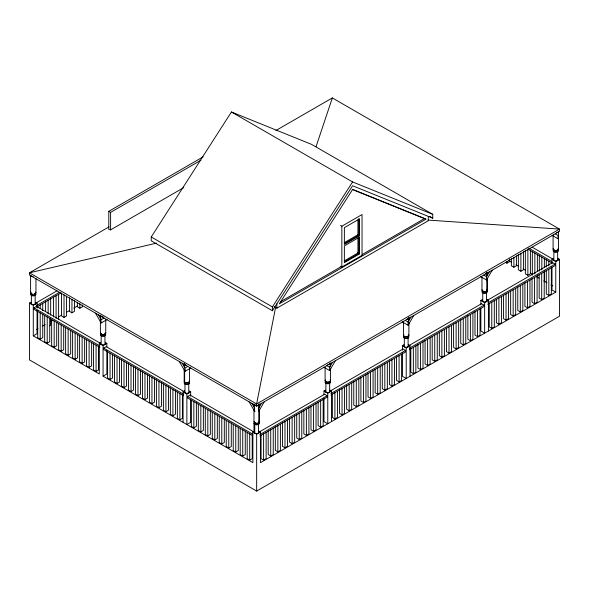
<?xml version="1.0" encoding="UTF-8"?>
<svg xmlns="http://www.w3.org/2000/svg" width="589" height="589" viewBox="0 0 589 589"><rect width="100%" height="100%" fill="white"/><g stroke="black" fill="none" stroke-linecap="round" stroke-linejoin="round"><path stroke-width="0.88" d="M259.337 403.988L258.549 411.637L264.233 401.801M408.891 322.654L408.103 325.297L402.191 321.881M100.483 316.3L101.175 322.963L107.088 319.547M190.888 367.934L184.975 371.342C185.933 368.81 183.393 366.491 184.548 364.09M249.088 401.801L254.765 411.637L254.073 404.974M275.586 307.443L256.62 403.966L256.657 406.174L559.55 231.3L559.513 229.092L332.343 97.936L275.895 130.522M259.241 409.856L258.549 411.637M330.363 368.795L329.671 370.584L323.751 367.168M487.236 278.222L486.543 280.011L480.624 276.594M316.065 146.609L332.343 97.936M258.549 408.361L261.391 403.443M332.505 362.382L329.671 367.3L329.671 370.584L335.347 360.74M410.945 317.096L408.103 322.014L408.103 325.297L413.78 315.461M489.378 271.816L486.543 276.734L486.543 280.011L492.22 270.174M151.24 236.969L231.418 111.984L311.596 144.393L432.753 214.337L432.753 218.166L352.575 185.763L272.398 310.742L151.24 240.798L151.24 236.969L272.398 306.921L272.398 310.742M272.398 306.921L352.575 181.935L432.753 214.337M183.547 187.751L110.599 229.865L108.788 229.46L108.788 211.333L203.139 156.858M108.788 211.333L110.599 212.379L200.989 160.193M108.95 226.912L29.45 272.81L29.487 275.019L256.657 406.174M558.291 258.623L559.55 259.351L559.55 316.19L256.657 491.064L29.487 359.908L29.487 303.07L30.753 302.341M35.495 303.247L56.905 290.885M29.487 303.07L33.279 305.257L37.063 303.07L37.063 307.576M36.43 305.625L59.43 292.343M99.909 347.377L33.904 309.269L33.904 307.811L36.43 306.354L100.049 343.085M36.43 307.083L61.02 292.888M36.444 329.656L38.035 328.743M42.791 325.997L45.169 324.62M50.728 321.417L52.311 320.497M58.657 316.838L61.83 315.005M66.586 312.258L69.76 310.425M73.728 308.135L77.689 305.846M49.41 325.82L50.676 325.091L50.676 318.759M61.492 293.315L61.492 315.925L64.017 317.383L66.542 315.925L66.542 296.031M69.421 297.784L69.421 311.345L71.946 312.803L74.472 311.345L74.472 300.493M77.358 302.245L77.358 306.766L79.883 308.224L82.408 306.766L82.408 304.962M33.279 305.257L33.279 335.863L37.063 333.676L37.063 310.27M37.696 310.675L37.696 337.681L40.214 339.139L42.739 337.681L42.739 314.165M44.676 315.483L44.676 341.716L47.201 343.173L49.726 341.716L49.726 318.2M104.01 318.045L101.175 319.687L98.334 314.769M51.663 319.518L51.663 345.75L54.181 347.201L56.706 345.75L56.706 322.227M58.642 323.545L58.642 349.778L61.168 351.235L63.693 349.778L63.693 326.262M65.629 327.58L65.629 353.812L68.147 355.27L70.673 353.812L70.673 330.296M33.279 335.863L99.283 373.971L99.283 343.365L100.542 342.636M72.609 331.614L72.609 357.84L75.134 359.297L77.66 357.84L77.66 334.324M99.283 343.365L103.068 345.552L106.852 343.365L106.852 346.965M183.709 395.756L103.701 349.557L103.701 348.099L106.219 346.649L183.856 391.471M79.596 335.642L79.596 361.874L82.114 363.332L84.639 361.874L84.639 338.358M86.576 339.676L86.576 365.909L89.101 367.367L91.626 365.909L91.626 342.386M340.582 225.469L341.848 226.198L362.036 214.543L362.036 255.346L341.848 267.001L340.582 266.272M93.563 343.704L93.563 369.936L96.081 371.394L98.606 369.936L98.606 346.42M103.068 345.552L103.068 376.157L106.852 373.971L106.852 350.565M344.307 242.631L357.935 234.761L357.935 219.771M344.499 243.618L358.885 235.305L358.885 218.548M107.529 351.773L107.529 377.998L110.047 379.456L112.573 377.998L112.573 354.482M359.518 235.674L344.374 244.413L344.374 227.656L359.518 218.917L359.518 235.674L357.619 234.577M114.509 355.8L114.509 382.033L117.034 383.491L119.56 382.033L119.56 358.517M121.496 359.835L121.496 386.067L124.014 387.525L126.539 386.067L126.539 362.544M344.307 260.846L357.935 252.976L357.935 237.985M344.499 261.833L358.885 253.528L358.885 236.815M359.518 253.888L344.374 262.635L344.374 245.871L359.518 237.131L359.518 253.888L357.619 252.799M280.371 301.767L341.215 266.64M362.198 254.529L424.625 218.482L425.884 219.211L279.267 303.865L352.575 189.584L425.884 219.211M128.476 363.862L128.476 390.095L131.001 391.552L133.526 390.095L133.526 366.579M274.003 306.523L276.852 308.172L428.299 220.735L428.299 216.362M187.81 366.424L184.975 368.066L182.134 363.148M135.463 367.897L135.463 394.129L137.981 395.587L140.506 394.129L140.506 370.614M142.442 371.931L142.442 398.157L144.968 399.614L147.493 398.157L147.493 374.641M149.429 375.959L149.429 402.191L151.947 403.649L154.473 402.191L154.473 378.675M183.083 422.35L183.083 391.751L184.342 391.022M156.409 379.993L156.409 406.226L158.934 407.684L161.46 406.226L161.46 382.703M183.083 391.751L186.868 393.931L190.652 391.751L190.652 396.25M252.71 435.588L187.501 397.943L187.501 396.485L190.019 395.028L254.433 432.216M163.396 384.028L163.396 410.253L165.914 411.711L168.439 410.253L168.439 386.737M170.376 388.055L170.376 414.288L172.901 415.746L175.426 414.288L175.426 390.772M177.363 392.09L177.363 418.323L179.881 419.773L182.406 418.323L182.406 394.799M191.329 400.152L191.329 426.384L193.847 427.842L196.373 426.384L196.373 402.869M198.309 404.187L198.309 430.412L200.834 431.87L203.36 430.412L203.36 406.896M205.296 408.214L205.296 434.446L207.814 435.904L210.339 434.446L210.339 410.931M505.664 262.488L506.923 263.217L509.448 261.759L509.448 259.042M212.276 412.248L212.276 438.481L214.801 439.939L217.326 438.481L217.326 414.958M511.385 258.556L511.385 265.794L513.902 267.251L516.428 265.794L516.428 255.84M219.263 416.276L219.263 442.508L221.781 443.966L224.306 442.508L224.306 418.993M518.364 254.448L518.364 269.821L520.89 271.279L523.415 269.821L523.415 251.731M103.068 376.157L252.872 462.645L252.872 432.039L254.131 431.31M323.987 394.586L323.987 390.986L325.253 390.257M402.427 350.197L402.427 345.699L403.686 344.97M480.86 304.911L480.86 300.412L482.126 299.683M551.981 263.857L551.981 259.351L553.24 258.623M226.242 420.31L226.242 446.543L228.768 448.001L231.293 446.543L231.293 423.027M525.351 250.34L525.351 273.856L527.869 275.313L530.394 273.856L530.394 250.34M258.873 432.223L324.62 394.262L327.145 395.72L327.145 397.177L259.815 436.051M330.79 390.698L403.053 348.975L405.578 350.433L405.578 351.891L330.93 394.991M409.222 345.419L481.493 303.688L484.018 305.146L484.018 306.604L409.37 349.704M487.655 300.132L552.607 262.635L555.132 264.093L555.132 265.551L487.802 304.417M252.872 432.039L256.657 434.226L260.441 432.039L260.441 462.645L555.766 292.144L555.766 261.538L551.981 259.351M323.987 390.986L327.771 393.172L331.563 390.986L331.563 421.584M402.427 345.699L406.211 347.885L409.996 345.699L409.996 376.305M480.86 300.412L484.644 302.599L488.436 300.412L488.436 331.018M555.766 261.538L559.55 259.351M259.815 434.594L327.145 395.72M330.93 393.533L405.578 350.433M409.37 348.246L484.018 305.146M487.802 302.967L555.132 264.093M233.229 424.345L233.229 450.57L235.747 452.028L238.273 450.57L238.273 427.054M240.209 428.372L240.209 454.605L242.734 456.063L245.26 454.605L245.26 431.089M247.196 432.407L247.196 458.64L249.714 460.097L252.239 458.64L252.239 435.116M261.074 435.116L261.074 458.64L263.6 460.097L266.125 458.64L266.125 432.407M268.209 431.001L268.209 454.524L270.726 455.974L273.252 454.524L273.252 428.291M275.335 426.885L275.335 450.401L277.861 451.859L280.386 450.401L280.386 424.176M282.47 422.769L282.47 446.285L284.988 447.743L287.513 446.285L287.513 420.053M289.597 418.654L289.597 442.17L292.122 443.627L294.647 442.17L294.647 415.937M296.731 414.538L296.731 438.054L299.249 439.512L301.774 438.054L301.774 411.821M303.858 410.415L303.858 433.938L306.383 435.396L308.908 433.938L308.908 407.706M310.992 406.3L310.992 429.823L313.51 431.281L316.035 429.823L316.035 403.59M318.119 402.184L318.119 425.7L320.644 427.158L323.17 425.7L323.17 399.475M332.38 393.953L332.38 417.468L334.905 418.926L337.431 417.468L337.431 391.236M339.514 389.837L339.514 413.353L342.032 414.811L344.558 413.353L344.558 387.12M346.641 385.721L346.641 409.237L349.167 410.695L351.692 409.237L351.692 383.005M353.775 381.598L353.775 405.122L356.293 406.579L358.819 405.122L358.819 378.889M360.902 377.483L360.902 400.999L363.428 402.456L365.953 400.999L365.953 374.773M368.037 373.367L368.037 396.883L370.555 398.341L373.08 396.883L373.08 370.65M375.164 369.251L375.164 392.767L377.689 394.225L380.214 392.767L380.214 366.535M382.298 365.136L382.298 388.652L384.816 390.109L387.341 388.652L387.341 362.419M389.425 361.02L389.425 384.536L391.95 385.994L394.475 384.536L394.475 358.303M396.559 356.897L396.559 380.42L399.077 381.878L401.602 380.42L401.602 354.188M410.82 348.666L410.82 372.182L413.338 373.64L415.863 372.182L415.863 345.957M417.947 344.55L417.947 368.066L420.472 369.524L422.998 368.066L422.998 341.834M425.081 340.435L425.081 363.95L427.599 365.408L430.125 363.95L430.125 337.718M432.208 336.319L432.208 359.835L434.734 361.293L437.259 359.835L437.259 333.602M439.342 332.196L439.342 355.719L441.86 357.177L444.386 355.719L444.386 329.487M446.469 328.08L446.469 351.604L448.995 353.054L451.52 351.604L451.52 325.371M453.604 323.965L453.604 347.481L456.122 348.938L458.647 347.481L458.647 321.255M460.731 319.849L460.731 343.365L463.256 344.823L465.781 343.365L465.781 317.132M467.865 315.733L467.865 339.249L470.383 340.707L472.908 339.249L472.908 313.017M474.992 311.618L474.992 335.134L477.517 336.591L480.042 335.134L480.042 308.901M489.253 303.379L489.253 326.902L491.778 328.36L494.304 326.902L494.304 300.67M496.387 299.264L496.387 322.779L498.905 324.237L501.43 322.779L501.43 296.554M503.514 295.148L503.514 318.664L506.039 320.121L508.565 318.664L508.565 292.431M510.648 291.032L510.648 314.548L513.166 316.006L515.692 314.548L515.692 288.315M517.775 286.917L517.775 310.432L520.301 311.89L522.826 310.432L522.826 284.2M524.909 282.801L524.909 306.317L527.427 307.775L529.953 306.317L529.953 280.084M532.036 278.678L532.036 302.201L534.562 303.659L537.087 302.201L537.087 275.969M539.171 274.562L539.171 298.086L541.689 299.536L544.214 298.086L544.214 271.853M546.298 270.447L546.298 293.963L548.823 295.42L551.348 293.963L551.348 266.957M156.63 243.124L29.45 272.81L256.62 403.966L559.513 229.092L427.945 220.072M352.163 189.202L424.625 218.482M555.155 233.84L557.989 235.482L557.989 238.759L552.077 235.342M532.073 247.13L553.542 259.528M528.753 248.131L551.812 261.442M527.958 249.132L551.812 262.9M508.822 260.669L511.208 262.046M515.979 264.807L518.372 266.184M523.142 268.937L525.528 270.314M530.306 273.075L532.692 274.452M536.667 276.749L539.053 278.126M543.831 280.879L547.012 282.72M550.987 285.017L552.578 285.937M429.587 216.332L432.753 218.166M555.766 292.144L551.981 289.957L551.981 267.458M231.418 111.984L352.575 181.935M483.702 275.092L486.543 276.734L487.324 274.091L486.963 272.751M486.543 299.322L488.436 300.412M405.261 320.379L408.103 322.014L408.891 319.378L408.53 318.038M408.737 344.97L409.996 345.699M326.439 365.438L329.671 367.3L330.363 365.519L330.09 363.325M330.296 390.257L331.563 390.986M35.796 302.341L37.063 303.07M105.593 342.636L106.852 343.365M189.393 391.022L190.652 391.751M258.549 430.949L260.441 432.039M33.904 307.811L99.909 345.92M103.701 348.099L183.709 394.299M187.501 396.485L252.71 434.13M251.923 403.443L254.765 408.361M179.292 361.506L184.975 371.342L184.283 369.561M95.492 313.127L101.175 322.963L100.483 321.182M254.765 411.637L253.984 409.002M258.976 404.385L259.337 405.725M558.438 232.191L558.438 249.154M557.658 249.515A2.68 1.546 0 0 1 557.658 251.702L557.658 260.448M553.874 249.515A2.68 1.546 0 0 0 553.874 251.702L553.874 260.448M553.086 234.871L553.086 249.154M548.823 261.177L548.823 265.698M548.823 269.188L548.823 295.42M546.298 259.72L546.298 266.957M544.361 258.402L544.361 267.443M544.361 271.065L544.361 281.917M541.836 257.143L541.836 269.806M541.689 273.311L541.689 299.536M539.318 255.685L539.318 271.065M537.382 254.367L537.382 271.558M537.382 275.173L537.382 277.89M534.856 253.115L534.856 273.914M534.562 277.426L534.562 303.659M532.331 251.658L532.331 275.173M527.869 249.081L527.869 275.313M527.427 281.542L527.427 307.775M520.89 253.189L520.89 271.279M520.301 285.658L520.301 311.89M513.902 257.297L513.902 267.251M513.166 289.773L513.166 316.006M506.923 261.406L506.923 263.217M506.039 293.889L506.039 320.121M498.905 298.012L498.905 324.237M491.778 302.128L491.778 328.36M487.324 274.143L487.324 272.361A2.68 1.546 0 0 1 485.343 273.856M487.324 278.612L487.324 290.215M486.875 275.041L486.875 272.361A2.231 1.288 0 0 1 486.801 272.692M486.875 278.612L486.875 290.215M486.543 292.762L486.543 301.509M484.644 302.599L484.644 333.205L480.86 331.018L480.86 308.511M482.752 292.762L482.752 301.509M481.971 276.823L481.971 290.215M477.517 310.359L477.517 336.591M470.383 314.474L470.383 340.707M463.256 318.59L463.256 344.823M456.122 322.713L456.122 348.938M448.995 326.829L448.995 353.054M441.86 330.944L441.86 357.177M434.734 335.06L434.734 361.293M427.599 339.176L427.599 365.408M420.472 343.291L420.472 369.524M413.338 347.407L413.338 373.64M408.891 319.429L408.891 317.648A2.68 1.546 0 0 1 406.903 319.135M408.891 323L408.891 335.494M408.103 338.049L408.103 346.788M406.211 347.885L406.211 378.484L402.427 376.305L402.427 352.899M404.319 338.049L404.319 346.788M403.531 322.109L403.531 335.494M399.077 355.646L399.077 381.878M391.95 359.761L391.95 385.994M384.816 363.877L384.816 390.109M377.689 367.992L377.689 394.225M370.555 372.108L370.555 398.341M363.428 376.231L363.428 402.456M356.293 380.347L356.293 406.579M349.167 384.462L349.167 410.695M342.032 388.578L342.032 414.811M341.848 226.198L341.848 267.001M334.905 392.694L334.905 418.926M330.451 364.716L330.451 362.927A2.68 1.546 0 0 1 327.771 364.473M330.451 368.287L330.451 380.781M329.671 383.329L329.671 392.075M327.771 393.172L327.771 423.771L323.987 421.584L323.987 398.186M325.879 383.329L325.879 392.075M325.099 367.396L325.099 380.781M320.644 400.932L320.644 427.158M313.51 405.048L313.51 431.281M306.383 409.164L306.383 435.396M299.249 413.279L299.249 439.512M292.122 417.395L292.122 443.627M284.988 421.51L284.988 447.743M277.861 425.626L277.861 451.859M276.852 303.799L276.852 308.172M270.726 429.749L270.726 455.974M263.6 433.865L263.6 460.097M259.337 409.348L259.337 421.842M258.888 403.988L258.888 406.668M258.888 409.348L258.888 421.842M258.549 424.389L258.549 433.136M256.657 434.226L256.657 491.064M254.765 424.389L254.765 433.136M253.984 403.988L253.984 405.777M253.984 409.348L253.984 421.842M253.984 423.3L253.984 432.039M249.714 433.865L249.714 460.097M242.734 429.83L242.734 456.063M235.747 425.803L235.747 452.028M228.768 421.768L228.768 448.001M221.781 417.734L221.781 443.966M214.801 413.706L214.801 439.939M207.814 409.672L207.814 435.904M200.834 405.637L200.834 431.87M193.847 401.61L193.847 427.842M190.652 399.85L190.652 422.35L186.868 424.536L186.868 393.931M189.548 368.154L189.548 381.547M188.76 384.094L188.76 392.841M184.975 384.094L184.975 392.841M184.637 363.693L184.637 366.373M184.637 369.944L184.637 381.547M184.188 365.482L184.188 363.693A2.68 1.546 0 0 0 186.176 365.187M184.188 369.944L184.188 381.547M179.881 393.548L179.881 419.773M172.901 389.513L172.901 415.746M165.914 385.478L165.914 411.711M158.934 381.451L158.934 407.684M151.947 377.416L151.947 403.649M144.968 373.389L144.968 399.614M137.981 369.355L137.981 395.587M131.001 365.32L131.001 391.552M124.014 361.293L124.014 387.525M117.034 357.258L117.034 383.491M110.599 212.379L110.599 229.865M110.047 353.231L110.047 379.456M105.748 319.775L105.748 333.168M104.96 333.529A2.68 1.546 0 0 1 104.96 335.715L104.96 344.462M101.175 333.529A2.68 1.546 0 0 0 101.175 335.715L101.175 344.462M100.388 317.994L100.388 315.314A2.68 1.546 0 0 0 103.068 316.86M100.388 319.775L100.388 333.168M96.081 345.161L96.081 371.394M89.101 341.134L89.101 367.367M82.114 337.099L82.114 363.332M79.883 303.703L79.883 308.224M75.134 333.065L75.134 359.297M71.946 299.234L71.946 312.803M68.147 329.037L68.147 355.27M64.017 294.772L64.017 317.383M61.168 325.003L61.168 351.235M58.605 294.279L58.605 319.606M56.08 295.737L56.08 318.347M54.181 320.976L54.181 347.201M53.562 296.989L53.562 316.889M50.676 298.859L50.676 315.137M48.151 300.316L48.151 313.885M47.201 316.941L47.201 343.173M45.625 301.568L45.625 311.522M42.739 303.438L42.739 310.675M40.214 304.896L40.214 308.511M40.214 312.906L40.214 339.139M37.696 306.147L37.696 307.959M35.951 278.59L35.951 292.873M35.171 293.234A2.68 1.546 0 0 1 35.171 295.42L35.171 304.167M31.379 293.234A2.68 1.546 0 0 0 31.379 295.42L31.379 304.167M30.599 275.019L30.599 292.873M258.976 431.266A2.68 1.546 0 0 1 257.01 433.57A2.68 1.546 0 0 1 254.073 431.641M105.652 342.967A2.68 1.546 0 0 1 103.068 344.911A2.68 1.546 0 0 1 100.483 342.967M35.598 302.297A2.68 1.546 0 0 1 33.279 304.616A2.68 1.546 0 0 1 30.959 302.297M558.085 258.578A2.68 1.546 0 0 1 555.766 260.898A2.68 1.546 0 0 1 553.446 258.578M35.171 295.42A2.68 1.546 0 0 1 31.379 295.42M35.207 293.683A2.231 1.288 0 0 1 33.279 295.619A2.231 1.288 0 0 1 31.342 293.683M35.509 292.873A2.231 1.288 0 0 1 34.39 293.985M32.159 293.985A2.231 1.288 0 0 1 31.048 292.873M35.598 292.1A2.68 1.546 0 0 1 33.279 294.419A2.68 1.546 0 0 1 30.959 292.1M33.279 276.565A2.68 1.546 0 0 1 30.687 275.416M258.593 422.482A2.231 1.288 0 0 1 257.776 422.954M256.082 423.086A2.231 1.288 0 0 1 254.507 422.173M258.814 422.961A2.231 1.288 0 0 1 256.37 424.573A2.231 1.288 0 0 1 254.728 422.652M255.545 405.107A2.231 1.288 0 0 1 255.081 404.901M258.976 422.527A2.68 1.546 0 0 1 258.196 424.566A2.68 1.546 0 0 1 254.61 424.294A2.68 1.546 0 0 1 254.765 422.203M258.976 421.069A2.68 1.546 0 0 1 257.01 423.373A2.68 1.546 0 0 1 254.073 421.437M259.241 404.385A2.68 1.546 0 0 1 257.997 405.328M255.965 405.482A2.68 1.546 0 0 1 254.073 404.385M557.916 249.486A2.231 1.288 0 0 1 556.34 250.399M555.184 250.399A2.231 1.288 0 0 1 554.183 250.067M553.829 249.795A2.231 1.288 0 0 1 553.608 249.486M557.341 249.699A2.231 1.288 0 0 1 557.474 251.437A2.231 1.288 0 0 1 554.485 251.665A2.231 1.288 0 0 1 553.829 249.964M557.658 251.702A2.68 1.546 0 0 1 553.874 251.702M558.085 248.381A2.68 1.546 0 0 1 555.766 250.7A2.68 1.546 0 0 1 553.446 248.381M558.35 231.698A2.68 1.546 0 0 1 556.458 232.795M105.298 333.168A2.231 1.288 0 0 1 105.225 333.499M104.997 333.808A2.231 1.288 0 0 1 104.643 334.073M104.179 334.28A2.231 1.288 0 0 1 101.949 334.28M101.492 334.073A2.231 1.288 0 0 1 101.131 333.808M100.91 333.499A2.231 1.288 0 0 1 100.837 333.168M105.225 334.287A2.231 1.288 0 0 1 103.068 335.914A2.231 1.288 0 0 1 100.91 334.287M104.96 335.715A2.68 1.546 0 0 1 101.175 335.715M105.652 332.763A2.68 1.546 0 0 1 103.068 334.714A2.68 1.546 0 0 1 100.483 332.763M100.91 315.645A2.231 1.288 0 0 1 100.837 315.314M330.09 390.212A2.68 1.546 0 0 1 327.771 392.532A2.68 1.546 0 0 1 325.459 390.212M329.707 381.429A2.231 1.288 0 0 1 328.89 381.9M328.353 382.025A2.231 1.288 0 0 1 327.197 382.025M326.659 381.9A2.231 1.288 0 0 1 325.842 381.429M329.707 381.598A2.231 1.288 0 0 1 327.771 383.527A2.231 1.288 0 0 1 325.842 381.598M330.09 381.466A2.68 1.546 0 0 1 327.771 383.785A2.68 1.546 0 0 1 325.459 381.466M330.09 380.008A2.68 1.546 0 0 1 327.771 382.327A2.68 1.546 0 0 1 325.459 380.008M408.53 344.926A2.68 1.546 0 0 1 406.211 347.245A2.68 1.546 0 0 1 403.892 344.926M408.14 336.142A2.231 1.288 0 0 1 407.787 336.407M407.323 336.613A2.231 1.288 0 0 1 404.282 336.142M407.787 336.047A2.231 1.288 0 0 1 407.919 337.784A2.231 1.288 0 0 1 404.93 338.012A2.231 1.288 0 0 1 404.282 336.312M408.53 336.179A2.68 1.546 0 0 1 406.211 338.498A2.68 1.546 0 0 1 403.892 336.179M408.53 334.721A2.68 1.546 0 0 1 406.211 337.041A2.68 1.546 0 0 1 403.892 334.721M486.963 299.639A2.68 1.546 0 0 1 484.997 301.943A2.68 1.546 0 0 1 482.06 300.015M486.801 289.876A2.231 1.288 0 0 1 486.227 291.121M485.763 291.327A2.231 1.288 0 0 1 483.532 291.327M483.068 291.121A2.231 1.288 0 0 1 482.413 290.215M486.801 291.334A2.231 1.288 0 0 1 484.357 292.947A2.231 1.288 0 0 1 482.715 291.025M486.963 290.9A2.68 1.546 0 0 1 486.183 292.939A2.68 1.546 0 0 1 482.597 292.659A2.68 1.546 0 0 1 482.752 290.576M486.963 289.442A2.68 1.546 0 0 1 484.997 291.746A2.68 1.546 0 0 1 482.06 289.81M189.452 391.346A2.68 1.546 0 0 1 186.514 393.283A2.68 1.546 0 0 1 184.548 390.978M189.025 381.878A2.231 1.288 0 0 1 188.797 382.187M188.443 382.46A2.231 1.288 0 0 1 184.71 381.878M188.797 382.357A2.231 1.288 0 0 1 187.155 384.278A2.231 1.288 0 0 1 184.71 382.673M188.76 381.908A2.68 1.546 0 0 1 188.914 383.999A2.68 1.546 0 0 1 185.329 384.271A2.68 1.546 0 0 1 184.548 382.232M189.452 381.149A2.68 1.546 0 0 1 186.514 383.078A2.68 1.546 0 0 1 184.548 380.774"/></g></svg>
